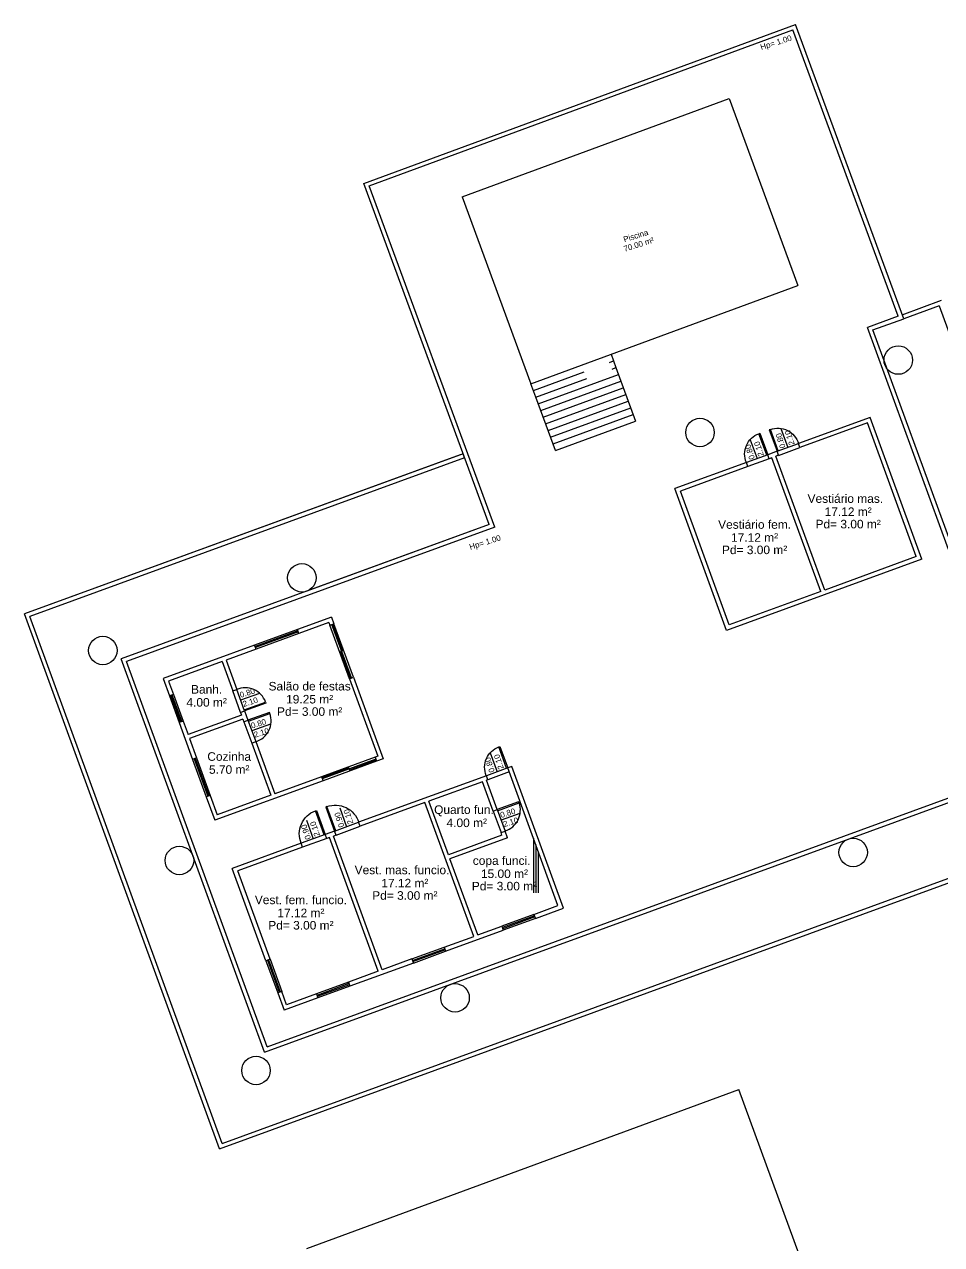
# Model space of a CAD drawing. Header units: millimetres. Extents: x -210 to 1173, y -437 to 320.
# Drawn here: x -23.43 to 8.8, y -38.92 to 3.93 of the extents above; entities that cross this region are included whole.
import ezdxf
from ezdxf.enums import TextEntityAlignment as Align

# ---------------------------------------------------------------- set-up
doc = ezdxf.new("R2010")
doc.units = ezdxf.units.MM
doc.header["$LTSCALE"] = 0.3
doc.linetypes.add('DASHED2', pattern=[9.525, 6.35, -3.175])
for name, color, linetype in [('CORTE', 6, 'Continuous'), ('COTAS', 1, 'Continuous'), ('ESQUADRIAS', 3, 'Continuous'), ('PISO', 1, 'Continuous'), ('PROJEÇÃO', 1, 'DASHED2'), ('TEXTOS', 2, 'Continuous'), ('VISTA', 2, 'Continuous')]:
    doc.layers.add(name, color=color, linetype=linetype)
doc.styles.add('2MM 1_100', font='ARIAL.TTF', dxfattribs={"height": 0.2})
doc.styles.add('3MM 1_100', font='ARIAL.TTF', dxfattribs={"height": 0.3})

msp = doc.modelspace()

# ---------------------------------------------------------------- linework, layer by layer
at = {"layer": 'CORTE'}
for p, q in [((-8.053, -2.122), (1.332, 1.331)), ((1.332, 1.331), (3.749, -5.238)), ((-8.053, -2.122), (-5.635, -8.692)), ((-5.635, -8.692), (3.749, -5.238)), ((6.281, -9.871), (3.768, -10.788)), ((6.192, -10.063), (3.82, -10.928)), ((7.906, -14.76), (6.192, -10.063)), ((8.098, -14.849), (6.281, -9.871)), ((3.017, -11.062), (2.688, -11.182)), ((3.068, -11.203), (3.017, -11.062)), ((3.82, -10.928), (3.768, -10.788)), ((1.936, -11.456), (-0.577, -12.373)), ((1.988, -11.597), (1.936, -11.456)), ((2.739, -11.323), (2.688, -11.182)), ((2.833, -11.288), (2.739, -11.323)), ((4.547, -15.985), (2.833, -11.288)), ((3.068, -11.203), (2.974, -11.237)), ((4.688, -15.934), (2.974, -11.237)), ((1.988, -11.597), (-0.384, -12.463)), ((1.24, -17.352), (-0.577, -12.373)), ((1.33, -17.16), (-0.384, -12.463)), ((8.098, -14.849), (1.24, -17.352)), ((7.906, -14.76), (4.688, -15.934)), ((4.547, -15.985), (1.33, -17.16)), ((-12.64, -16.882), (-13.838, -17.319)), ((-12.73, -17.074), (-13.787, -17.46)), ((-12.73, -17.074), (-12.695, -17.168)), ((-12.695, -17.168), (-12.555, -17.117)), ((-12.64, -16.882), (-12.555, -17.117)), ((-13.787, -17.46), (-13.838, -17.319)), ((-15.341, -17.867), (-18.558, -19.041)), ((-15.29, -18.008), (-15.341, -17.867)), ((-15.29, -18.008), (-16.346, -18.394)), ((-16.346, -18.394), (-15.969, -19.427)), ((-16.487, -18.445), (-18.366, -19.131)), ((-16.487, -18.445), (-16.11, -19.479)), ((-18.558, -19.041), (-18.336, -19.652)), ((-18.366, -19.131), (-18.195, -19.601)), ((-12.01, -19.047), (-11.869, -18.995)), ((-12.01, -19.047), (-11.016, -21.771)), ((-11.869, -18.995), (-10.823, -21.861)), ((-18.195, -19.601), (-18.336, -19.652)), ((-16.11, -19.479), (-15.969, -19.427)), ((-17.852, -20.54), (-17.993, -20.591)), ((-17.852, -20.54), (-17.681, -21.01)), ((-15.802, -20.324), (-17.681, -21.01)), ((-15.75, -20.465), (-17.629, -21.151)), ((-15.836, -20.23), (-15.695, -20.179)), ((-15.836, -20.23), (-15.802, -20.324)), ((-15.75, -20.465), (-15.716, -20.559)), ((-15.716, -20.559), (-15.575, -20.507)), ((-15.695, -20.179), (-15.575, -20.507)), ((-17.993, -20.591), (-17.521, -21.883)), ((-17.629, -21.151), (-17.381, -21.832)), ((-15.442, -21.31), (-15.301, -21.259)), ((-15.442, -21.31), (-14.773, -23.142)), ((-15.301, -21.259), (-14.632, -23.091)), ((-17.381, -21.832), (-17.521, -21.883)), ((-11.016, -21.771), (-11.11, -21.805)), ((-11.11, -21.805), (-11.058, -21.946)), ((-10.823, -21.861), (-11.058, -21.946)), ((-6.308, -22.129), (-6.449, -22.18)), ((-4.683, -27.018), (-6.449, -22.18)), ((-4.491, -27.108), (-6.308, -22.129)), ((-12.937, -22.632), (-16.742, -24.02)), ((-12.988, -22.491), (-14.632, -23.091)), ((-12.988, -22.491), (-12.937, -22.632)), ((-7.2, -22.454), (-11.686, -24.091)), ((-7.337, -22.664), (-9.215, -23.35)), ((-6.96, -23.697), (-7.337, -22.664)), ((-7.149, -22.595), (-7.2, -22.454)), ((-7.149, -22.595), (-7.196, -22.613)), ((-6.819, -23.646), (-7.196, -22.613)), ((-16.901, -23.147), (-17.042, -23.198)), ((-17.042, -23.198), (-16.742, -24.02)), ((-16.901, -23.147), (-16.652, -23.828)), ((-14.773, -23.142), (-16.652, -23.828)), ((-9.356, -23.401), (-11.634, -24.232)), ((-7.642, -28.098), (-9.356, -23.401)), ((-8.53, -25.228), (-9.215, -23.35)), ((-6.96, -23.697), (-6.819, -23.646)), ((-12.531, -24.4), (-12.86, -24.52)), ((-12.48, -24.541), (-12.531, -24.4)), ((-11.634, -24.232), (-11.686, -24.091)), ((-6.685, -24.449), (-6.544, -24.397)), ((-6.459, -24.632), (-6.544, -24.397)), ((-13.706, -24.828), (-16.125, -25.711)), ((-13.654, -24.969), (-13.706, -24.828)), ((-12.809, -24.661), (-12.86, -24.52)), ((-12.715, -24.627), (-12.809, -24.661)), ((-11.001, -29.324), (-12.715, -24.627)), ((-12.48, -24.541), (-12.574, -24.575)), ((-10.86, -29.272), (-12.574, -24.575)), ((-6.651, -24.543), (-8.53, -25.228)), ((-6.459, -24.632), (-8.478, -25.369)), ((-6.651, -24.543), (-6.685, -24.449)), ((-13.654, -24.969), (-15.932, -25.801)), ((-7.501, -28.047), (-8.478, -25.369)), ((-14.942, -28.952), (-16.125, -25.711)), ((-14.801, -28.901), (-15.932, -25.801)), ((-5.529, -27.327), (-4.683, -27.018)), ((-5.529, -27.327), (-5.477, -27.468)), ((-5.477, -27.468), (-4.491, -27.108)), ((-7.501, -28.047), (-6.656, -27.738)), ((-6.656, -27.738), (-6.605, -27.879)), ((-8.687, -28.479), (-7.642, -28.098)), ((-8.636, -28.62), (-6.605, -27.879)), ((-8.687, -28.479), (-8.636, -28.62)), ((-14.801, -28.901), (-14.942, -28.952)), ((-9.763, -29.032), (-11.994, -29.846)), ((-9.815, -28.891), (-10.86, -29.272)), ((-9.815, -28.891), (-9.763, -29.032)), ((-11.001, -29.324), (-12.046, -29.705)), ((-12.046, -29.705), (-11.994, -29.846)), ((-14.39, -30.028), (-14.531, -30.079)), ((-14.531, -30.079), (-14.308, -30.69)), ((-14.218, -30.498), (-14.39, -30.028)), ((-13.122, -30.257), (-14.308, -30.69)), ((-13.173, -30.116), (-14.218, -30.498)), ((-13.173, -30.116), (-13.122, -30.257))]:
    msp.add_line(p, q, dxfattribs=at)
for centre in [(7.273, -7.859), (0.306, -10.401), (-13.681, -15.505), (-20.674, -18.057), (5.688, -25.15), (-17.983, -25.431), (-8.299, -30.254), (-15.292, -32.806)]:
    msp.add_circle(centre, 0.5, dxfattribs=at)
at = {"layer": 'COTAS', "extrusion": (-1.16429e-12, 3.97478e-12, -1)}
msp.add_line((3.152, -10.264), (3.392, -10.925), dxfattribs=at)
at = {"layer": 'COTAS', "extrusion": (-1.66937e-12, 3.79046e-12, -1)}
msp.add_line((2.071, -10.659), (2.312, -11.319), dxfattribs=at)
at = {"layer": 'COTAS'}
for p, q in [((-15.172, -19.562), (-15.832, -19.803)), ((-14.778, -20.642), (-15.438, -20.883)), ((-6.019, -23.78), (-6.679, -24.021))]:
    msp.add_line(p, q, dxfattribs=at)
at = {"layer": 'COTAS', "extrusion": (-3.54684e-12, -2.44572e-13, -1)}
for p, q in [((-7.065, -21.657), (-6.824, -22.317)), ((-12.35, -23.585), (-12.109, -24.246)), ((-13.524, -24.014), (-13.283, -24.674))]:
    msp.add_line(p, q, dxfattribs=at)
at = {"layer": 'ESQUADRIAS'}
for p, q in [((-12.245, -18.068), (-12.587, -17.129)), ((-13.819, -17.37), (-15.322, -17.919)), ((-13.805, -17.408), (-15.308, -17.956)), ((-11.939, -19.021), (-12.625, -17.142)), ((-12.245, -18.068), (-12.32, -18.095)), ((-11.977, -19.035), (-12.32, -18.095)), ((-18.284, -19.633), (-17.941, -20.573)), ((-18.246, -19.619), (-17.904, -20.559)), ((-17.432, -21.85), (-16.952, -23.166)), ((-17.47, -21.864), (-16.99, -23.179)), ((-12.037, -22.181), (-12.976, -22.524)), ((-11.084, -21.876), (-12.963, -22.561)), ((-12.037, -22.181), (-12.01, -22.256)), ((-11.07, -21.913), (-12.01, -22.256)), ((-5.51, -27.378), (-6.637, -27.79)), ((-5.496, -27.416), (-6.623, -27.827)), ((-9.796, -28.942), (-8.669, -28.531)), ((-9.782, -28.98), (-8.655, -28.569)), ((-14.89, -28.933), (-14.479, -30.061)), ((-14.853, -28.92), (-14.441, -30.047)), ((-12.027, -29.757), (-13.154, -30.168)), ((-12.013, -29.794), (-13.141, -30.206))]:
    msp.add_line(p, q, dxfattribs=at)
at = {"layer": 'ESQUADRIAS', "extrusion": (-4.198e-17, 1.1504e-16, -1), "elevation": 0}
for points in [[(-2.688, -11.182), (-2.65, -11.195), (-2.376, -10.444), (-2.414, -10.43)], [(-3.017, -11.062), (-3.054, -11.048), (-2.78, -10.297), (-2.742, -10.31)]]:
    msp.add_lwpolyline(points, close=True, dxfattribs=at)
at = {"layer": 'ESQUADRIAS'}
for points in [[(-15.695, -20.179), (-15.709, -20.141), (-14.957, -19.867), (-14.944, -19.904)], [(-15.575, -20.507), (-15.561, -20.545), (-14.81, -20.271), (-14.824, -20.233)], [(-6.817, -23.645), (-6.803, -23.683), (-6.051, -23.408), (-6.065, -23.371)]]:
    msp.add_lwpolyline(points, close=True, dxfattribs=at)
at = {"layer": 'ESQUADRIAS', "extrusion": (-4.198e-17, 1.1504e-16, -1)}
msp.add_lwpolyline([(6.449, -22.18), (6.486, -22.194), (6.76, -21.442), (6.723, -21.429)], close=True, dxfattribs=at)
at = {"layer": 'ESQUADRIAS', "extrusion": (-1.1504e-16, -4.198e-17, -1)}
msp.add_lwpolyline([(12.531, -24.4), (12.494, -24.386), (12.802, -23.541), (12.84, -23.554)], close=True, dxfattribs=at)
at = {"layer": 'ESQUADRIAS', "extrusion": (1.1504e-16, 4.198e-17, -1)}
msp.add_lwpolyline([(12.86, -24.52), (12.898, -24.534), (13.206, -23.688), (13.169, -23.674)], close=True, dxfattribs=at)
at = {"layer": 'PISO'}
for p, q in [((7.411, -6.265), (8.796, -5.759)), ((8.706, -5.952), (7.463, -6.406)), ((8.706, -5.952), (11.5, -13.608)), ((3.017, -11.062), (3.768, -10.788)), ((3.069, -11.205), (3.82, -10.931)), ((-8.015, -11.149), (-23.431, -16.774)), ((-8.118, -11.187), (-23.431, -16.774)), ((-7.963, -11.29), (-23.238, -16.864)), ((-7.963, -11.29), (-8.015, -11.149)), ((2.688, -11.182), (1.936, -11.456)), ((2.74, -11.325), (1.989, -11.599)), ((-16.575, -35.562), (-23.431, -16.774)), ((-16.485, -35.37), (-23.238, -16.864)), ((-11.869, -18.995), (-12.555, -17.117)), ((-12.01, -19.047), (-12.695, -17.168)), ((-11.11, -21.805), (-12.988, -22.491)), ((-11.058, -21.946), (-12.937, -22.632)), ((-6.449, -22.18), (-7.2, -22.454)), ((-6.396, -22.323), (-7.148, -22.597)), ((-16.575, -35.562), (15.439, -23.88)), ((-16.485, -35.37), (15.246, -23.791))]:
    msp.add_line(p, q, dxfattribs=at)
at = {"layer": 'PISO', "extrusion": (-1.69857e-14, -3.42495e-12, -1)}
for p, q in [((-15.838, -20.231), (-16.112, -19.479)), ((-15.695, -20.179), (-15.969, -19.427))]:
    msp.add_line(p, q, dxfattribs=at)
at = {"layer": 'PISO', "extrusion": (-2.21888e-12, 2.60905e-12, -1)}
for p, q in [((-15.718, -20.56), (-15.444, -21.311)), ((-15.575, -20.507), (-15.301, -21.259)), ((-6.96, -23.697), (-6.685, -24.449)), ((-6.817, -23.645), (-6.542, -24.397))]:
    msp.add_line(p, q, dxfattribs=at)
at = {"layer": 'PISO', "extrusion": (-1.1504e-16, -4.198e-17, -1)}
for p, q in [((-12.531, -24.4), (-11.686, -24.091)), ((-12.48, -24.541), (-11.634, -24.232))]:
    msp.add_line(p, q, dxfattribs=at)
at = {"layer": 'PISO', "extrusion": (1.1504e-16, 4.198e-17, -1)}
for p, q in [((-12.86, -24.52), (-13.706, -24.828)), ((-12.809, -24.661), (-13.654, -24.969))]:
    msp.add_line(p, q, dxfattribs=at)
at = {"layer": 'PISO', "extrusion": (-1.16429e-12, 3.97478e-12, -1)}
msp.add_arc((-3.041, -11.011), 0.761, 69.9522, 162.8898, dxfattribs=at)
at = {"layer": 'PISO', "extrusion": (-1.66937e-12, 3.79046e-12, -1)}
msp.add_arc((-2.637, -11.159), 0.761, 337.0146, 69.9522, dxfattribs=at)
at = {"layer": 'PISO'}
for centre, start, end in [((-15.672, -20.128), 20.0478, 112.9854), ((-15.525, -20.532), 287.1102, 20.0478), ((-6.766, -23.669), 287.1102, 20.0478)]:
    msp.add_arc(centre, 0.761, start, end, dxfattribs=at)
at = {"layer": 'PISO', "extrusion": (-3.54684e-12, -2.44572e-13, -1)}
msp.add_arc((6.5, -22.157), 0.761, 337.0146, 69.9522, dxfattribs=at)
at = {"layer": 'PISO', "extrusion": (-1.1504e-16, -4.198e-17, -1)}
msp.add_arc((12.507, -24.349), 0.861, 69.9522, 162.5561, dxfattribs=at)
at = {"layer": 'PISO', "extrusion": (1.1504e-16, 4.198e-17, -1)}
msp.add_arc((12.911, -24.497), 0.861, 337.3483, 69.9522, dxfattribs=at)
at = {"layer": 'PROJEÇÃO'}
for p, q in [((-2.82, -7.656), (-2.647, -8.125)), ((-5.549, -8.926), (-2.734, -7.89)), ((-5.463, -9.161), (-2.647, -8.125)), ((-5.463, -9.161), (-5.635, -8.692))]:
    msp.add_line(p, q, dxfattribs=at)
at = {"layer": 'VISTA'}
for p, q in [((-11.509, -1.652), (3.66, 3.929)), ((7.463, -6.406), (3.66, 3.929)), ((-11.317, -1.741), (3.571, 3.737)), ((7.27, -6.316), (3.571, 3.737)), ((-7.1, -13.636), (-11.509, -1.652)), ((-6.907, -13.725), (-11.317, -1.741)), ((7.27, -6.316), (6.192, -6.71)), ((6.384, -6.799), (7.463, -6.406)), ((9.037, -14.507), (6.192, -6.71)), ((9.127, -14.314), (6.384, -6.799)), ((-2.647, -8.125), (-1.957, -10.002)), ((-5.376, -9.395), (-2.561, -8.36)), ((-5.29, -9.63), (-2.475, -8.594)), ((-5.204, -9.865), (-2.388, -8.829)), ((-4.772, -11.038), (-5.463, -9.161)), ((-5.117, -10.099), (-2.302, -9.063)), ((-5.031, -10.334), (-2.216, -9.298)), ((-4.945, -10.569), (-2.129, -9.533)), ((-4.858, -10.803), (-2.043, -9.767)), ((-4.772, -11.038), (-1.957, -10.002)), ((-7.1, -13.636), (-20.033, -18.355)), ((-7.1, -13.636), (-13.509, -15.975)), ((-6.907, -13.725), (-19.841, -18.445)), ((-13.838, -17.319), (-15.341, -17.867)), ((-13.787, -17.46), (-15.29, -18.008)), ((-14.994, -32.165), (-20.033, -18.355)), ((-14.904, -31.972), (-19.841, -18.445)), ((-18.336, -19.652), (-17.993, -20.591)), ((-18.195, -19.601), (-17.852, -20.54)), ((-17.381, -21.832), (-16.901, -23.147)), ((-17.521, -21.883), (-17.042, -23.198)), ((-14.904, -31.972), (11.848, -22.21)), ((-14.994, -32.165), (12.041, -22.299)), ((-5.549, -24.645), (-5.549, -26.564)), ((-5.463, -24.882), (-5.463, -26.564)), ((-5.376, -25.119), (-5.376, -26.564)), ((-5.529, -27.327), (-6.656, -27.738)), ((-5.477, -27.468), (-6.605, -27.879)), ((-9.815, -28.891), (-8.687, -28.479)), ((-9.763, -29.032), (-8.636, -28.62)), ((-14.942, -28.952), (-14.531, -30.079)), ((-14.801, -28.901), (-14.39, -30.028)), ((-12.046, -29.705), (-13.173, -30.116)), ((-11.994, -29.846), (-13.122, -30.257)), ((-13.503, -39.062), (1.667, -33.48)), ((6.453, -46.49), (1.667, -33.48))]:
    msp.add_line(p, q, dxfattribs=at)

# ---------------------------------------------------------------- texts
at = {"layer": 'TEXTOS', "style": '2MM 1_100'}
for s, rotation, p in [('Hp= 1.00', 17.3552, (2.977, 3.294)), ('Piscina', 17.3552, (-1.949, -3.494)), ('70.00 m²', 17.3552, (-1.845, -3.797)), ('0.80', 107.94, (3.139, -10.692)), ('2.10', 107.94, (3.457, -10.586)), ('0.80', 107.94, (2.058, -11.087)), ('2.10', 107.94, (2.377, -10.98)), ('Hp= 1.00', 17.3552, (-7.247, -14.258)), ('0.80', 17.4607, (-15.6, -19.546)), ('2.10', 17.4607, (-15.496, -19.865)), ('0.80', 17.4607, (-15.206, -20.626)), ('2.10', 17.4607, (-15.102, -20.945)), ('0.80', 108.2258, (-7.081, -22.077)), ('2.10', 108.2258, (-6.763, -21.969)), ('0.90', 108.2258, (-12.365, -24.006)), ('2.10', 108.2258, (-12.047, -23.898)), ('0.80', 17.4607, (-6.447, -23.764)), ('2.10', 17.4607, (-6.343, -24.083)), ('0.90', 108.2258, (-13.539, -24.434)), ('2.10', 108.2258, (-13.222, -24.326))]:
    msp.add_text(s, height=0.2, rotation=rotation, dxfattribs=at).set_placement(p, align=Align.MIDDLE_CENTER)
at = {"layer": 'TEXTOS', "style": '3MM 1_100'}
for s, p in [('Vestiário mas.', (5.414, -12.723)), ('17.12 m²', (5.513, -13.185)), ('Vestiário fem.', (2.225, -13.633)), ('Pd= 3.00 m²', (5.513, -13.619)), ('17.12 m²', (2.225, -14.09)), ('Pd= 3.00 m²', (2.225, -14.524)), ('Banh.', (-17.027, -19.422)), ('Salão de festas', (-13.408, -19.311)), ('19.25 m²', (-13.408, -19.768)), ('4.00 m²', (-17.027, -19.879)), ('Pd= 3.00 m²', (-13.408, -20.202)), ('Cozinha', (-16.235, -21.781)), ('5.70 m²', (-16.235, -22.238)), ('Quarto fun.', (-7.987, -23.647)), ('4.00 m²', (-7.888, -24.109)), ('copa funci.', (-6.662, -25.436)), ('Vest. mas. funcio.', (-10.162, -25.765)), ('17.12 m²', (-10.063, -26.227)), ('15.00 m²', (-6.563, -25.898)), ('Pd= 3.00 m²', (-10.063, -26.661)), ('Pd= 3.00 m²', (-6.563, -26.332)), ('Vest. fem. funcio.', (-13.715, -26.816)), ('17.12 m²', (-13.715, -27.273)), ('Pd= 3.00 m²', (-13.715, -27.707))]:
    msp.add_text(s, height=0.3, dxfattribs=at).set_placement(p, align=Align.MIDDLE_CENTER)

doc.saveas('drawing.dxf')
